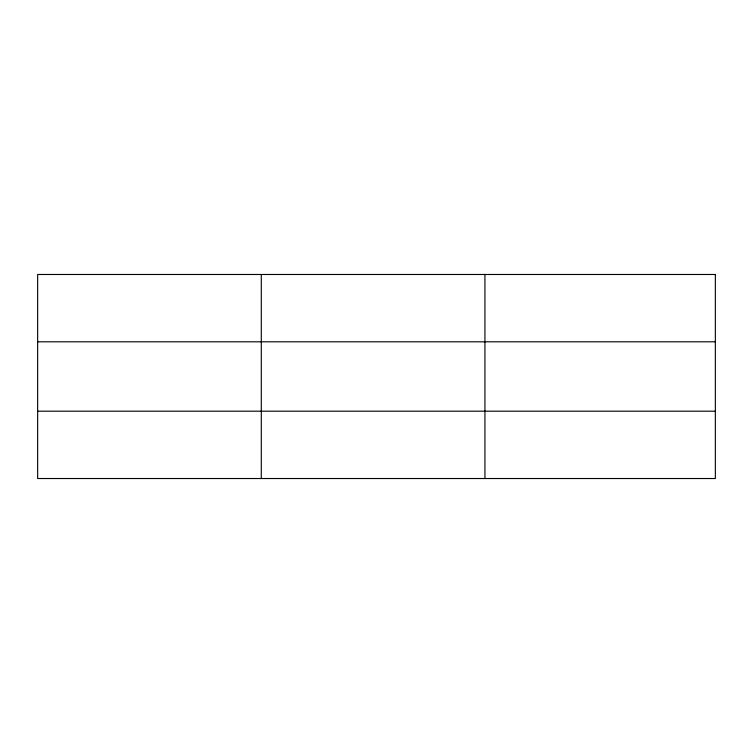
<?xml version="1.0" encoding="UTF-8"?>
<svg xmlns="http://www.w3.org/2000/svg" width="753" height="753" viewBox="0 0 753 753"><rect width="100%" height="100%" fill="white"/><g stroke="black" fill="none" stroke-linecap="round" stroke-linejoin="round"><path stroke-width="1.13" d="M261.291 478.522L261.291 274.478M484.932 478.522L484.932 274.478M37.65 341.815L715.35 341.815M37.65 411.185L715.35 411.185M715.35 274.478L715.35 478.522L37.65 478.522L37.65 274.478L715.35 274.478"/></g></svg>
